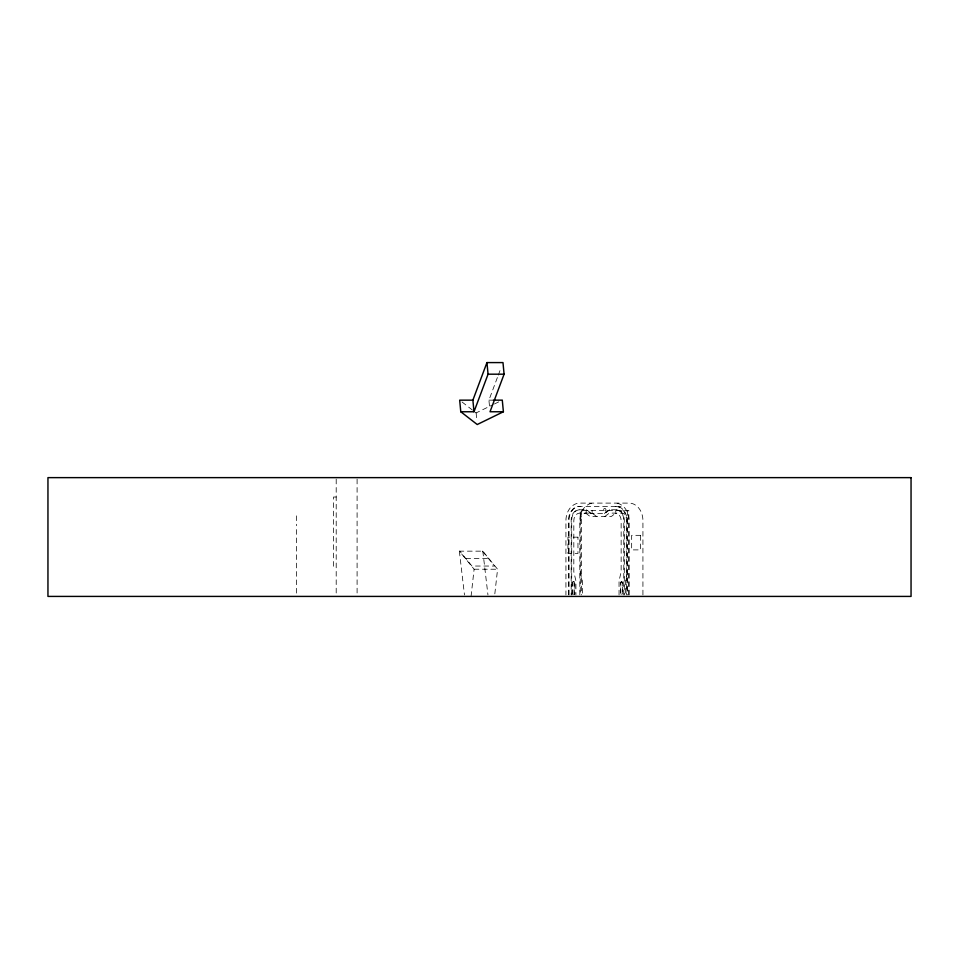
<?xml version="1.0" encoding="UTF-8"?>
<svg xmlns="http://www.w3.org/2000/svg" width="959" height="959" viewBox="0 0 959 959"><rect width="100%" height="100%" fill="white"/><g stroke="black" fill="none" stroke-linecap="round" stroke-linejoin="round"><path stroke-width="0.72" stroke-dasharray="4.79 3.6" d="M471.061 596.414L474.106 569.226L459.349 551.161L482.821 551.161L497.577 569.226L494.7 594.976M627.606 571.804L625.496 580.866L625.496 595M489.474 405.957L488.922 400.155L497.769 376.503M498.296 375.113L500.898 368.16M604.41 513.473L609.133 509.768L615.75 509.768A10.249 8.092 -90 0 1 624.297 520.006L624.297 594.916M609.648 509.768L604.925 513.473L590.672 513.473L586.189 509.768M604.841 516.505L609.313 513.101L621.684 513.101A7.492 5.922 90 0 1 627.606 520.593M462.022 401.977L476.12 412.921L493.13 404.626M494.436 403.979L502.288 400.155M488.922 400.155L493.37 400.155M336.201 497.026L333.54 497.026L333.54 567.081L336.201 567.081M568.555 594.916L568.555 520.006A13.582 10.717 -90 0 1 570.893 511.543L572.967 509.025A13.582 10.717 -90 0 1 579.727 506.436L621.012 506.436M596.57 516.505L592.111 513.101L579.727 513.101A7.492 5.922 -90 0 0 573.818 520.593L573.818 571.804L575.915 580.866L575.915 595M465.834 558.57L488.527 558.629M474.106 569.226L497.577 569.226M572.883 594.496A1.199 0.947 -90 0 1 572.643 593.333L572.607 582.581A1.199 0.947 -90 0 1 573.554 581.382L573.926 581.382A1.199 0.947 -90 0 1 574.873 582.581L574.873 593.645A1.199 0.947 -90 0 1 574.597 594.496M621.408 581.837L621.78 581.837A1.199 0.947 -90 0 1 622.727 583.048L622.727 593.333A1.199 0.947 -90 0 1 621.78 594.532L621.408 594.532A1.199 0.947 -90 0 1 620.461 593.333L620.461 583.048A1.199 0.947 -90 0 1 621.408 581.837A1.199 0.947 -90 0 1 622.355 583.048L622.355 593.333A1.199 0.947 -90 0 1 621.408 594.532M615.234 506.436L618.087 506.772A13.582 10.717 -90 0 1 621.995 509.025L624.069 511.543A13.582 10.717 -90 0 1 626.407 520.006L626.407 594.916M618.303 506.7L618.603 506.772A13.582 10.717 -90 0 1 622.511 509.025L624.585 511.543A13.582 10.717 90 0 1 626.922 520.006L626.922 594.916M585.649 513.101L590.121 516.505L611.303 516.505L615.774 513.101L615.774 510.548M591.188 513.473L586.704 509.768L579.727 509.768A10.249 8.092 -90 0 0 571.18 520.006L571.18 594.916M482.425 551.161L494.616 566.038L471.936 566.038L459.745 551.161M580.267 571.804L582.377 580.866L582.377 595M482.821 551.161L487.951 594.952M459.349 551.161L464.48 594.952M476.12 412.921L476.815 420.174M642.926 594.928L642.926 520.593A17.49 13.81 -90 0 0 629.128 503.103L579.727 503.103A17.49 13.81 -90 0 0 565.93 520.593L565.93 594.928M629.032 594.928L629.032 520.593A17.49 13.81 90 0 0 615.234 503.103M628.84 594.928L628.84 510.548L580.267 510.548L580.267 594.964M627.606 510.548L627.606 594.964M623.782 594.916L623.782 520.006A10.249 8.092 -90 0 0 615.234 509.768M621.684 510.548L621.684 513.101M619.046 595L619.046 580.866L621.144 571.804L621.144 520.593A7.492 5.922 -90 0 0 615.234 513.101M592.111 510.548L592.111 513.101M586.189 510.548L586.189 513.101A7.492 5.922 -90 0 0 580.267 520.593M581.514 510.548L581.514 594.928M579.823 594.928L579.823 520.593A17.49 13.81 -90 0 1 593.621 503.103M571.696 594.916L571.696 520.006A10.249 8.092 -90 0 1 580.243 509.768M569.071 594.916L569.071 520.006A13.582 10.717 -90 0 1 571.408 511.543L573.482 509.025A13.582 10.717 -90 0 1 580.243 506.436M357.096 479.116L357.096 594.928M336.201 479.116L336.201 596.414M296.499 515.858L296.499 525.748M296.499 529.572L296.499 594.748M621.78 581.837A1.199 0.947 -90 0 0 620.833 583.048L620.833 593.333A1.199 0.947 -90 0 0 621.78 594.532M574.225 594.496A1.199 0.947 -90 0 0 574.501 593.645L574.501 582.581A1.199 0.947 -90 0 0 573.554 581.382M573.254 594.496A1.199 0.947 -90 0 1 573.002 593.333L572.979 582.581A1.199 0.947 -90 0 1 573.926 581.382M640.6 535.338L631.657 535.338L631.657 549.891L640.6 549.891L640.6 535.338M577.965 537.172L567.944 537.172L567.944 553.487L577.965 553.487L577.965 537.172M605.836 510.835A1.594 1.259 -90 0 0 604.757 508.45A1.594 1.259 -90 0 0 603.667 510.835A1.594 1.259 -90 0 0 605.836 510.835"/><path stroke-width="1.44" d="M472.883 400.155L459.673 400.155L460.776 411.759L473.998 411.759L472.883 400.155L486.944 362.586L502.984 362.586L504.086 374.19L490.025 411.759L503.391 411.759L502.288 400.155L493.37 400.155M473.998 411.759L488.059 374.19L486.944 362.586M503.391 411.759L477.234 424.525L460.776 411.759M488.059 374.19L504.086 374.19M911.05 477.63L47.95 477.63L47.95 596.414L911.05 596.414L911.05 477.63"/></g></svg>
